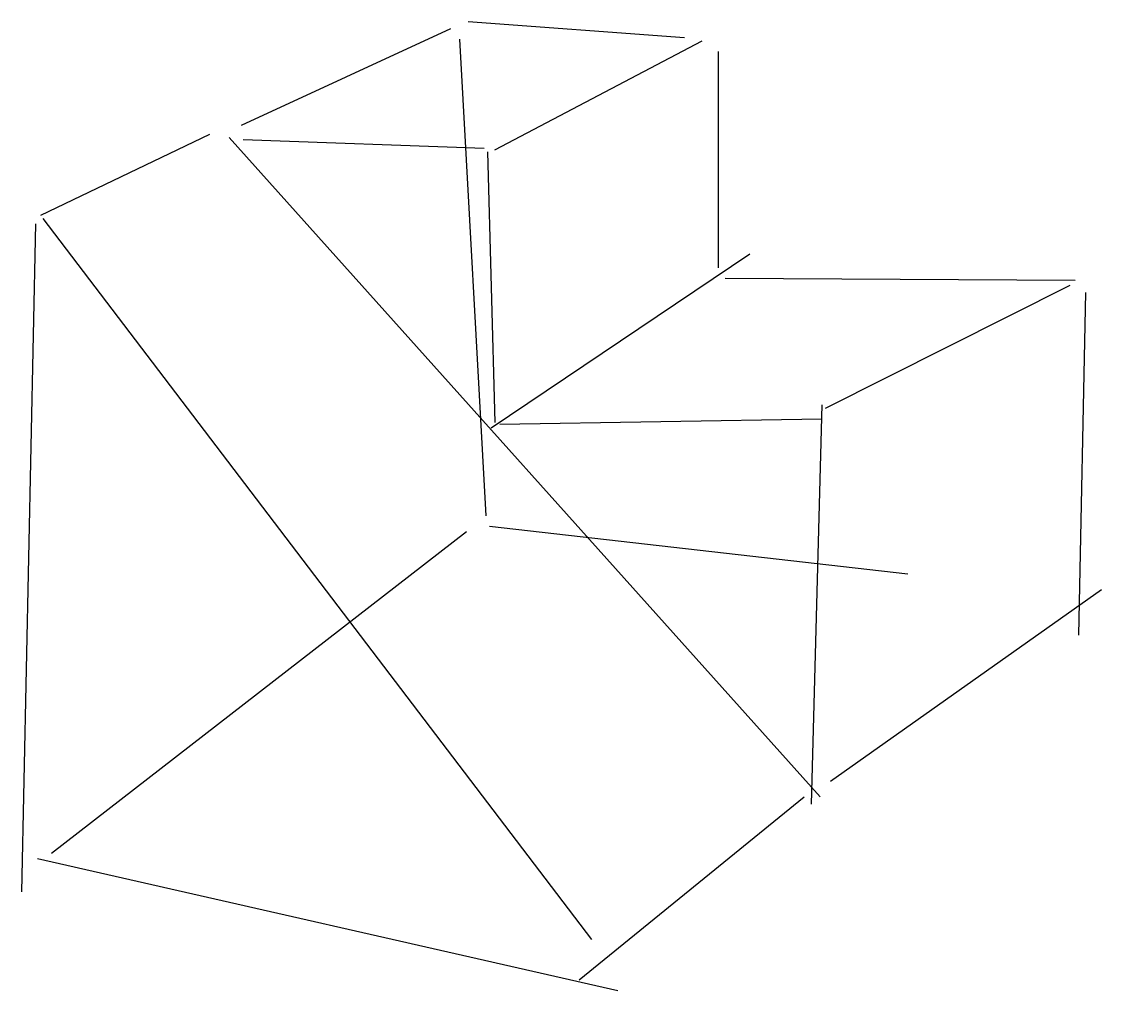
# Model space of a CAD drawing. Header units: metres. Extents: x -79 to 104, y -301 to -137.
import ezdxf

# ---------------------------------------------------------------- set-up
doc = ezdxf.new("R2010")
doc.units = ezdxf.units.M

msp = doc.modelspace()

# ---------------------------------------------------------------- linework, layer by layer
at = {"color": 0, "linetype": 'CONTINUOUS'}
for p, q in [((-41.602524, -154.375079), (-6.240379, -138.03123)), ((-3.26877, -136.842587), (33.282019, -139.517035)), ((-4.754574, -139.814196), (-0.297161, -220.344795)), ((1.188644, -158.535331), (36.253628, -140.111356)), ((38.928076, -141.894322), (38.928076, -178.44511)), ((-75.478864, -169.530284), (-46.95142, -155.860883)), ((-43.68265, -156.455205), (56.163407, -267.890536)), ((-41.305363, -156.752366), (-0.594322, -158.23817)), ((0, -158.832492), (1.188644, -204.595268)), ((-76.370347, -171.016088), (-78.747634, -283.937224)), ((-75.181703, -170.124606), (17.532492, -291.960568)), ((0.594322, -205.486751), (44.276972, -176.067823)), ((44.276972, -176.067823), (44.276972, -176.067823)), ((40.116719, -180.228076), (99.251735, -180.525237)), ((98.360252, -181.416719), (57.05489, -202.217981)), ((101.0347, -182.605363), (99.846057, -240.551735)), ((56.460568, -201.623659), (54.677603, -269.07918)), ((2.080126, -204.892429), (56.460568, -204.000946)), ((0.297161, -222.12776), (71.021451, -230.151104)), ((-73.695899, -277.399685), (-3.565931, -223.019243)), ((57.946372, -265.216088), (103.709148, -232.825552)), ((15.452366, -298.795268), (53.488959, -267.890536)), ((-76.073186, -278.291167), (21.989905, -300.578233))]:
    msp.add_line(p, q, dxfattribs=at)

doc.saveas('drawing.dxf')
